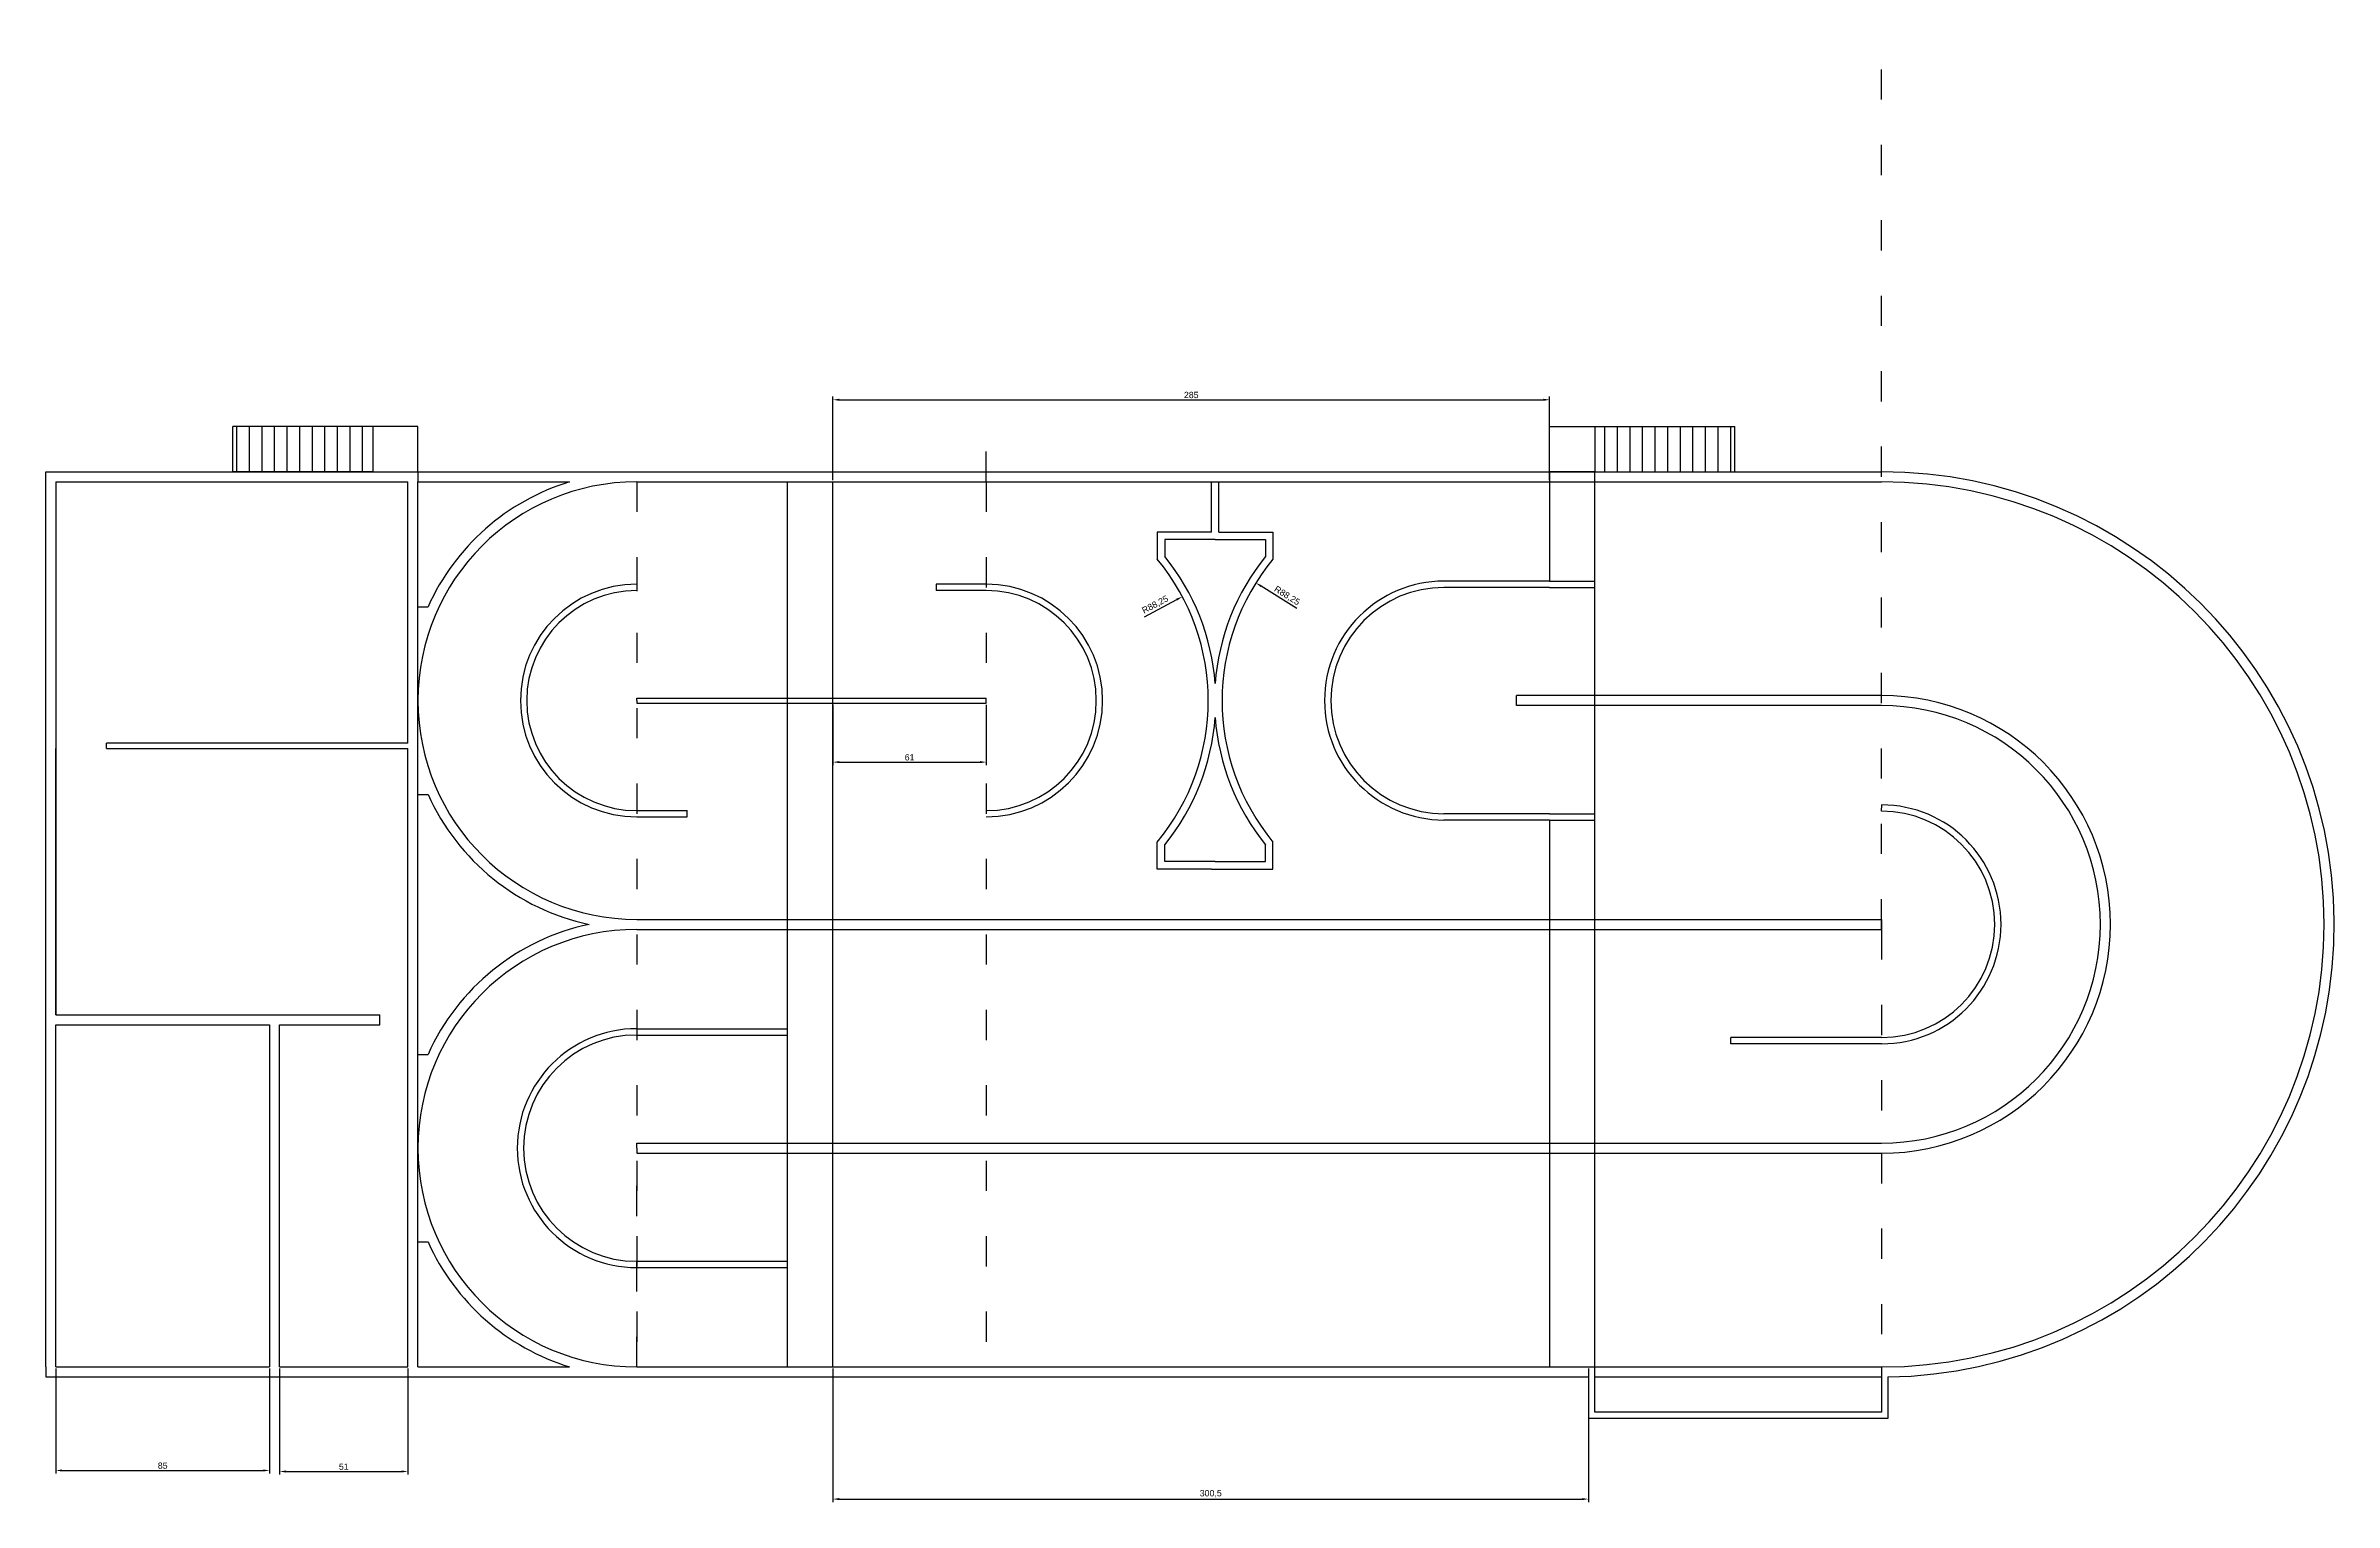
# Model space of a CAD drawing. Header units: centimetres. Extents: x 1350 to 3004, y 646 to 1855.
# Drawn here: x 1350 to 2260, y 646 to 1225 of the extents above; entities that cross this region are included whole.
import ezdxf

# ---------------------------------------------------------------- set-up
doc = ezdxf.new("R2010")
doc.units = ezdxf.units.CM
doc.header["$PDMODE"] = 3
doc.linetypes.add('ACAD_ISO03W100', pattern=[30, 12, -18])
doc.layers.add('图', color=7, linetype='Continuous')
doc.layers.add('辅助线1', color=180, linetype='ACAD_ISO03W100')
doc.styles.get("Standard").update_dxf_attribs({"font": 'arial.ttf'})
doc.dimstyles.new('ISO-25', dxfattribs={"dimtxt": 2.5, "dimasz": 2.5, "dimexe": 1.25, "dimexo": 0.625, "dimtad": 1, "dimtxsty": 'Standard', "dimcen": 2.5, "dimadec": 0, "dimazin": 0, "dimtfac": 1, "dimtmove": 0, "dimatfit": 3, "dimfxl": 1, "dimarcsym": 0})

# ---------------------------------------------------------------- blocks, each defined once
blk = doc.blocks.new('*D2')
at = {"color": 0, "lineweight": -2, "transparency": 16777216}
for p, q in [((1354, 699.38), (1354, 657.56)), ((1439, 699.38), (1439, 657.56)), ((1356.5, 658.81), (1436.5, 658.81))]:
    blk.add_line(p, q, dxfattribs=at)
at = {"color": 0, "transparency": 16777216}
for points in [[(1356.5, 659.23), (1356.5, 658.4), (1354, 658.81)], [(1436.5, 659.23), (1436.5, 658.4), (1439, 658.81)]]:
    blk.add_solid(points, dxfattribs=at)
at = {"layer": 'Defpoints', "color": 0, "transparency": 16777216}
for p in [(1354, 700), (1439, 700), (1439, 658.81)]:
    blk.add_point(p, dxfattribs=at)
at = {"color": 0, "transparency": 16777216, "insert": (1396.5, 660.71), "char_height": 2.5, "attachment_point": 5}
blk.add_mtext('85', dxfattribs=at)
blk = doc.blocks.new('*D3')
at = {"color": 0, "lineweight": -2, "transparency": 16777216}
for p, q in [((1443, 699.38), (1443, 657.16)), ((1494, 699.38), (1494, 657.16)), ((1445.5, 658.41), (1491.5, 658.41))]:
    blk.add_line(p, q, dxfattribs=at)
at = {"color": 0, "transparency": 16777216}
for points in [[(1445.5, 658.83), (1445.5, 658), (1443, 658.41)], [(1491.5, 658.83), (1491.5, 658), (1494, 658.41)]]:
    blk.add_solid(points, dxfattribs=at)
at = {"layer": 'Defpoints', "color": 0, "transparency": 16777216}
for p in [(1443, 700), (1494, 700), (1494, 658.41)]:
    blk.add_point(p, dxfattribs=at)
at = {"color": 0, "transparency": 16777216, "insert": (1468.5, 660.31), "char_height": 2.5, "attachment_point": 5}
blk.add_mtext('51', dxfattribs=at)
blk = doc.blocks.new('*D7')
at = {"layer": 'Defpoints', "color": 0, "transparency": 16777216}
for p in [(1663, 700), (1963.5, 700), (1963.5, 647.43)]:
    blk.add_point(p, dxfattribs=at)
at = {"layer": '图', "color": 0, "lineweight": -2, "transparency": 16777216}
for p, q in [((1663, 699.38), (1663, 646.18)), ((1963.5, 699.38), (1963.5, 646.18)), ((1665.5, 647.43), (1961, 647.43))]:
    blk.add_line(p, q, dxfattribs=at)
at = {"layer": '图', "color": 0, "transparency": 16777216}
for points in [[(1665.5, 647.85), (1665.5, 647.02), (1663, 647.43)], [(1961, 647.85), (1961, 647.02), (1963.5, 647.43)]]:
    blk.add_solid(points, dxfattribs=at)
at = {"layer": '图', "color": 0, "transparency": 16777216, "insert": (1813.25, 649.56), "char_height": 2.5, "attachment_point": 5}
blk.add_mtext('300,5', dxfattribs=at)
blk = doc.blocks.new('*D9')
at = {"layer": 'Defpoints', "color": 0, "transparency": 16777216}
for p in [(1948, 1084.62), (1663, 1052), (1948, 1052)]:
    blk.add_point(p, dxfattribs=at)
at = {"layer": '图', "color": 0, "lineweight": -2, "transparency": 16777216}
for p, q in [((1663, 1052.62), (1663, 1085.87)), ((1665.5, 1084.62), (1945.5, 1084.62)), ((1948, 1052.62), (1948, 1085.87))]:
    blk.add_line(p, q, dxfattribs=at)
at = {"layer": '图', "color": 0, "transparency": 16777216}
for points in [[(1665.5, 1085.04), (1665.5, 1084.21), (1663, 1084.62)], [(1945.5, 1085.04), (1945.5, 1084.21), (1948, 1084.62)]]:
    blk.add_solid(points, dxfattribs=at)
at = {"layer": '图', "color": 0, "transparency": 16777216, "insert": (1805.5, 1086.52), "char_height": 2.5, "attachment_point": 5}
blk.add_mtext('285', dxfattribs=at)
blk = doc.blocks.new('*D11')
at = {"layer": 'Defpoints', "color": 0, "transparency": 16777216}
for p in [(1663, 964), (1724, 964), (1724, 940.52)]:
    blk.add_point(p, dxfattribs=at)
at = {"layer": '图', "color": 0, "lineweight": -2, "transparency": 16777216}
for p, q in [((1663, 963.37), (1663, 939.27)), ((1724, 963.37), (1724, 939.27)), ((1665.5, 940.52), (1721.5, 940.52))]:
    blk.add_line(p, q, dxfattribs=at)
at = {"layer": '图', "color": 0, "transparency": 16777216}
for points in [[(1665.5, 940.94), (1665.5, 940.11), (1663, 940.52)], [(1721.5, 940.94), (1721.5, 940.11), (1724, 940.52)]]:
    blk.add_solid(points, dxfattribs=at)
at = {"layer": '图', "color": 0, "transparency": 16777216, "insert": (1693.5, 942.42), "char_height": 2.5, "attachment_point": 5}
blk.add_mtext('61', dxfattribs=at)
blk = doc.blocks.new('*D12')
at = {"layer": 'Defpoints', "color": 0, "transparency": 16777216}
for p in [(1831.19, 1011.82), (1906, 965)]:
    blk.add_point(p, dxfattribs=at)
at = {"layer": '图', "color": 0, "lineweight": -2, "transparency": 16777216}
blk.add_line((1847.54, 1001.59), (1833.31, 1010.49), dxfattribs=at)
at = {"layer": '图', "color": 0, "transparency": 16777216}
blk.add_solid([(1833.53, 1010.85), (1833.09, 1010.14), (1831.19, 1011.82)], dxfattribs=at)
at = {"layer": '图', "color": 0, "transparency": 16777216, "insert": (1843.54, 1006.61), "char_height": 2.5, "attachment_point": 5, "rotation": 327.95744}
blk.add_mtext('R88,25', dxfattribs=at)
blk = doc.blocks.new('*D13')
at = {"layer": 'Defpoints', "color": 0, "transparency": 16777216}
for p in [(1801.96, 1006.35), (1724, 965)]:
    blk.add_point(p, dxfattribs=at)
at = {"layer": '图', "color": 0, "lineweight": -2, "transparency": 16777216}
blk.add_line((1786.86, 998.34), (1799.76, 1005.18), dxfattribs=at)
at = {"layer": '图', "color": 0, "transparency": 16777216}
blk.add_solid([(1799.56, 1005.54), (1799.95, 1004.81), (1801.96, 1006.35)], dxfattribs=at)
at = {"layer": '图', "color": 0, "transparency": 16777216, "insert": (1791.21, 1003.05), "char_height": 2.5, "attachment_point": 5, "rotation": 27.93923}
blk.add_mtext('R88,25', dxfattribs=at)

msp = doc.modelspace()

# ---------------------------------------------------------------- linework, layer by layer
for p, q in [((1350, 700), (1350, 1056)), ((1350, 1056), (1758.868, 1056)), ((1354, 1052), (1354, 840)), ((1354, 1052), (1450.403, 1052)), ((1450.403, 1052), (1494, 1052)), ((1494, 948), (1494, 1052)), ((1498, 700), (1498, 1052)), ((1498, 1052), (1558.317, 1052)), ((1585, 1052), (1742.328, 1052)), ((1494, 948), (1374.09, 948)), ((1374.09, 946), (1374.09, 948)), ((1354, 840), (1354, 946)), ((1374.09, 946), (1494, 946)), ((1494, 700), (1494, 946)), ((1354, 840), (1443, 840)), ((1443, 840), (1482.573, 840)), ((1482.573, 840), (1482.804, 840)), ((1482.804, 836), (1482.804, 840)), ((1354, 700), (1354, 836)), ((1354, 836), (1439, 836)), ((1439, 836), (1439, 700)), ((1443, 700), (1443, 836)), ((1443, 836), (1482.804, 836)), ((1350, 700), (1350, 696)), ((1350, 696), (1963.5, 696)), ((1354, 700), (1439, 700)), ((1443, 700), (1494, 700)), ((1498, 700), (1558.317, 700)), ((1585, 700), (1645, 700)), ((1645, 700), (1663, 700)), ((1663, 700), (1963.5, 700)), ((1963.5, 700), (2077.5, 700)), ((1966, 696), (2073.5, 696))]:
    msp.add_line(p, q)
at = {"layer": '图'}
for p, q in [((1480, 1074), (1424.344, 1074)), ((1424.344, 1056), (1424.344, 1074)), ((1426, 1056), (1426, 1074)), ((1431, 1056), (1431, 1074)), ((1436, 1056), (1436, 1074)), ((1441, 1056), (1441, 1074)), ((1446, 1056), (1446, 1074)), ((1451, 1056), (1451, 1074)), ((1456, 1056), (1456, 1074)), ((1461, 1056), (1461, 1074)), ((1466, 1056), (1466, 1074)), ((1471, 1056), (1471, 1074)), ((1476, 1056), (1476, 1074)), ((1498, 1074), (1480, 1074)), ((1480, 1074), (1480, 1056)), ((1498, 1056), (1498, 1074)), ((1948, 1056), (1948, 1074)), ((1948, 1074), (1966, 1074)), ((1966, 1074), (1966, 1056)), ((1966, 1074), (2021.656, 1074)), ((1970, 1056), (1970, 1074)), ((1975, 1056), (1975, 1074)), ((1980, 1056), (1980, 1074)), ((1985, 1056), (1985, 1074)), ((1990, 1056), (1990, 1074)), ((1995, 1056), (1995, 1074)), ((2000, 1056), (2000, 1074)), ((2005, 1056), (2005, 1074)), ((2010, 1056), (2010, 1074)), ((2015, 1056), (2015, 1074)), ((2020, 1056), (2020, 1074)), ((2021.656, 1056), (2021.656, 1074)), ((1480, 1056), (1424.344, 1056)), ((1480, 1056), (1498, 1056)), ((1498, 1056), (1498, 1052)), ((1758.868, 1056), (2080, 1056)), ((1966, 1056), (1948, 1056)), ((1948, 1056), (1948, 1012.5)), ((1966, 1052), (1966, 1056)), ((1966, 1056), (2021.656, 1056)), ((1645, 700), (1645, 1052)), ((1663, 700), (1663, 1052)), ((1663, 1052), (1948, 1052)), ((1663, 1052), (1948, 1052)), ((1742.328, 1052), (2080, 1052)), ((1813.5, 1032), (1813.5, 1052)), ((1816.5, 1032), (1816.5, 1052)), ((1948, 1052), (1948, 1012.5)), ((1966, 700), (1966, 1052)), ((1795, 1032), (1792, 1032)), ((1792, 1032), (1792, 1021.25)), ((1813.5, 1032), (1795, 1032)), ((1813.5, 1029), (1795, 1029)), ((1795, 1029), (1795, 1022.32)), ((1815, 1029), (1813.5, 1029)), ((1815, 1029), (1835, 1029)), ((1815, 1029), (1816.5, 1029)), ((1816.5, 1032), (1835, 1032)), ((1835, 1032), (1838, 1032)), ((1835, 1029), (1835, 1022.32)), ((1838, 1032), (1838, 1021.25)), ((1585, 1011.25), (1585, 1008.5)), ((1724, 1011.25), (1704, 1011.25)), ((1704, 1011.25), (1704, 1008.75)), ((1948, 1012.5), (1906, 1012.5)), ((1948, 1012.5), (1966, 1012.5)), ((1498, 1002.31), (1502, 1002.31)), ((1724, 1008.75), (1704, 1008.75)), ((1948, 1010), (1906, 1010)), ((1948, 1010), (1966, 1010)), ((1585, 965), (1585, 966)), ((1585, 966), (1724, 966)), ((1585, 965), (1585, 964)), ((1724, 964), (1724, 966)), ((1934.804, 963), (1934.804, 967)), ((1935.529, 967), (1934.804, 967)), ((2080, 967), (1935.529, 967)), ((1585, 964), (1724, 964)), ((2080, 963), (1934.804, 963)), ((1498, 927.69), (1502, 927.69)), ((1585, 921.25), (1605, 921.25)), ((1605, 918.75), (1605, 921.25)), ((1948, 920), (1906, 920)), ((1948, 920), (1966, 920)), ((2080, 923.5), (2079.781, 920.999)), ((1585, 918.75), (1605, 918.75)), ((1948, 917.5), (1906, 917.5)), ((1948, 917.5), (1948, 700)), ((1948, 917.5), (1966, 917.5)), ((1792, 898), (1792, 908.75)), ((1795, 901), (1795, 907.68)), ((1813.5, 901), (1795, 901)), ((1815, 901), (1813.5, 901)), ((1815, 901), (1835, 901)), ((1815, 901), (1816.5, 901)), ((1835, 901), (1835, 907.68)), ((1838, 898), (1838, 908.75)), ((1795, 898), (1792, 898)), ((1813.5, 898), (1795, 898)), ((1813.5, 898), (1816.5, 898)), ((1816.5, 898), (1835, 898)), ((1835, 898), (1838, 898)), ((1585, 878), (2080, 878)), ((1585, 874), (2080, 874)), ((2080, 878), (2080, 874)), ((2080, 878), (2080, 874)), ((1585, 834.5), (1645, 834.5)), ((1585, 832), (1645, 832)), ((2080, 831), (2020, 831)), ((2020, 828.5), (2020, 831)), ((2080, 828.5), (2020, 828.5)), ((1498, 824.31), (1502, 824.31)), ((1585, 787), (1585, 789)), ((1585, 789), (2080, 789)), ((1585, 787), (1585, 785)), ((1585, 785), (2080, 785)), ((1498, 749.69), (1502, 749.69)), ((1585, 742), (1645, 742)), ((1585, 739.5), (1645, 739.5)), ((1963.5, 696), (1963.5, 679.5)), ((1966, 682), (1966, 700)), ((2073.5, 696), (2080, 696)), ((2077.5, 700), (2080, 700)), ((2080, 700), (2080, 682)), ((2082.5, 696.017), (2082.5, 682)), ((2082.5, 679.5), (1963.5, 679.5)), ((2080, 682), (1966, 682)), ((2082.5, 682), (2082.5, 679.5))]:
    msp.add_line(p, q, dxfattribs=at)
for centre, radius, start, end in [((2080, 876), 180, 270.7958, 90), ((1585, 965), 87, 90, 270), ((1585, 965), 91, 107.051034, 155.795499), ((2080, 876), 176, 270, 90), ((1724, 965), 88.25, 320.402247, 39.597753), ((1724, 965), 91.25, 4.242193, 38.914683), ((1906, 965), 91.25, 141.085317, 175.757807), ((1906, 965), 88.25, 140.402247, 219.597753), ((1585, 965), 46.25, 90, 270), ((1724, 965), 46.25, 270, 90), ((1906, 965), 47.5, 90, 270), ((1585, 965), 43.75, 90, 270), ((1724, 965), 43.75, 270, 90), ((1906, 965), 45, 90, 270), ((2080, 876), 91, 270, 90), ((1724, 965), 91.25, 321.085317, 355.757807), ((1906, 965), 91.25, 184.242193, 218.914683), ((2080, 876), 87, 270, 90), ((1585, 965), 91, 204.204501, 257.96543), ((2080, 876), 47.5, 270, 90), ((2080, 876), 45, 270, 90), ((1585, 787), 87, 90, 270), ((1585, 787), 91, 102.03457, 155.795499), ((1585, 787), 47.5, 90, 270), ((1585, 787), 45, 90, 270), ((1585, 787), 91, 204.204501, 252.948966)]:
    msp.add_arc(centre, radius, start, end, dxfattribs=at)
at = {"layer": '辅助线1'}
for p, q in [((2080, 874), (2080, 1225.417)), ((1724, 1052), (1724, 1077.741)), ((1585, 1052), (1585, 700)), ((1724, 1052), (1724, 700)), ((2080, 874), (2080, 789)), ((1585, 700), (1585, 787)), ((1585, 700), (1585, 787)), ((2080, 785), (2080, 682))]:
    msp.add_line(p, q, dxfattribs=at)

# ---------------------------------------------------------------- dimensions: what is measured, and where the dimension line sits
for base, p1, p2, picture, middle in [((1439, 658.813), (1354, 700), (1439, 700), '*D2', (1396.5, 660.714)), ((1494, 658.413), (1443, 700), (1494, 700), '*D3', (1468.5, 660.314))]:
    dim = msp.add_linear_dim(base=base, p1=p1, p2=p2, dimstyle='ISO-25')
    dim.commit()
    dim.dimension.update_dxf_attribs({"geometry": picture, "text_midpoint": middle})
at = {"layer": '图'}
for base, p1, p2, picture, middle in [((1948, 1084.623), (1663, 1052), (1948, 1052), '*D9', (1805.5, 1086.525)), ((1724, 940.522), (1663, 964), (1724, 964), '*D11', (1693.5, 942.423)), ((1963.5, 647.432), (1663, 700), (1963.5, 700), '*D7', (1813.25, 649.559))]:
    dim = msp.add_linear_dim(base=base, p1=p1, p2=p2, dimstyle='ISO-25', dxfattribs=at)
    dim.commit()
    dim.dimension.update_dxf_attribs({"geometry": picture, "text_midpoint": middle})
for center, mpoint, picture, middle in [((1906, 965), (1831.195, 1011.821), '*D12', (1842.408, 1004.802)), ((1724, 965), (1801.964, 1006.348), '*D13', (1792.203, 1001.171))]:
    dim = msp.add_radius_dim(center=center, mpoint=mpoint, dimstyle='ISO-25', dxfattribs=at)
    dim.commit()
    dim.dimension.update_dxf_attribs({"geometry": picture, "text_midpoint": middle, "dimtype": 164})

doc.saveas('drawing.dxf')
